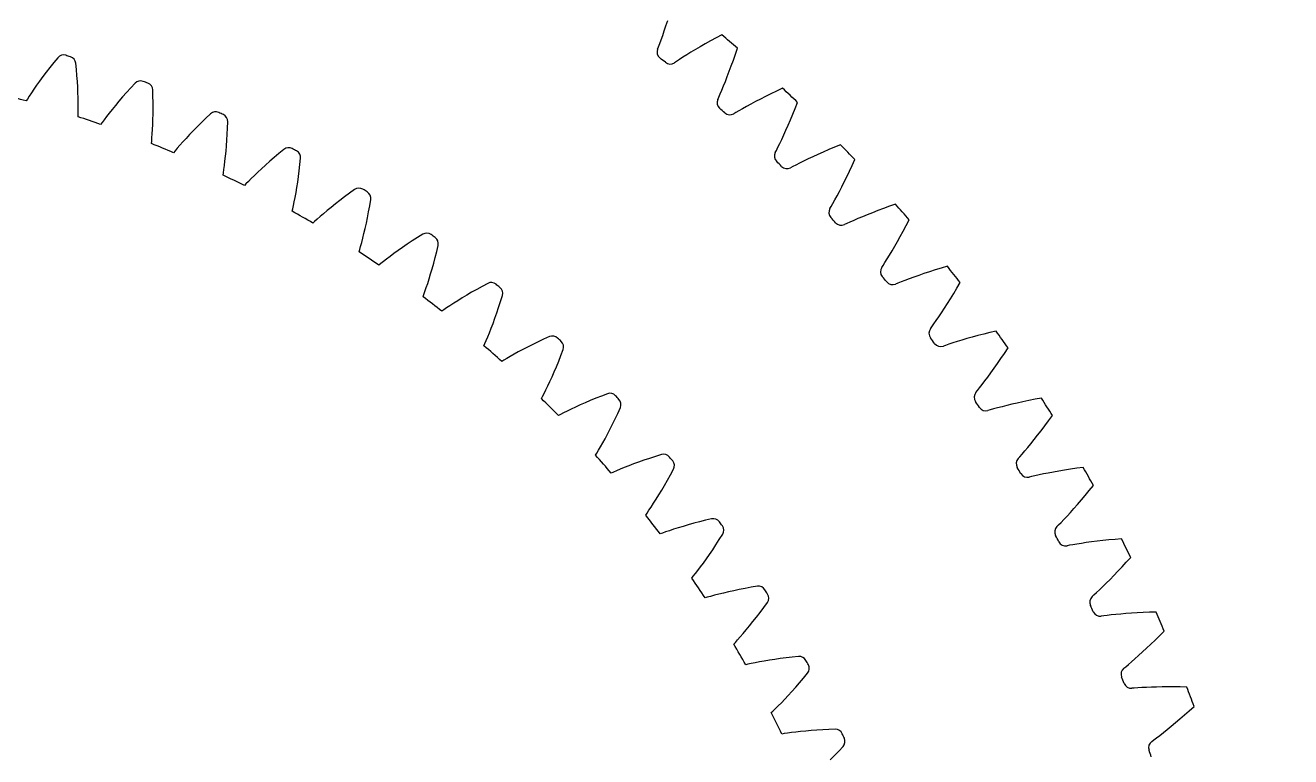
# Model space of a CAD drawing. Header units: millimetres. Extents: x -90 to 90, y -90 to 90.
# Drawn here: x -9.39 to 40.5, y 19.51 to 48.34 of the extents above; entities that cross this region are included whole.
import ezdxf

# ---------------------------------------------------------------- set-up
doc = ezdxf.new("R2010")
doc.units = ezdxf.units.MM

msp = doc.modelspace()

# ---------------------------------------------------------------- linework, layer by layer
at = {"layer": 'outer'}
msp.add_circle((0, 0), 90.087573, dxfattribs=at)
at = {"layer": 'thin_ring_external'}
for p, q in [((15.867991, 48.319641), (15.935769, 48.527383)), ((15.676882, 47.770703), (15.737692, 47.93982)), ((15.737692, 47.93982), (15.801721, 48.123383)), ((15.801721, 48.123383), (15.867991, 48.319641)), ((18.066333, 47.968103), (17.840409, 47.84769)), ((15.538933, 47.400621), (15.571746, 47.489578)), ((15.571746, 47.489578), (15.62073, 47.618834)), ((15.62073, 47.618834), (15.676882, 47.770703)), ((17.216858, 47.498079), (17.028592, 47.387144)), ((17.415271, 47.612206), (17.216858, 47.498079)), ((17.623269, 47.728912), (17.415271, 47.612206)), ((17.840409, 47.84769), (17.623269, 47.728912)), ((18.605878, 47.199812), (18.6873, 47.44253)), ((16.281825, 46.919058), (16.202024, 46.867853)), ((16.397496, 46.994734), (16.281825, 46.919058)), ((16.533705, 47.08228), (16.397496, 46.994734)), ((16.685753, 47.17809), (16.533705, 47.08228)), ((16.851216, 47.280156), (16.685753, 47.17809)), ((17.028592, 47.387144), (16.851216, 47.280156)), ((18.443889, 46.741605), (18.524618, 46.966029)), ((18.524618, 46.966029), (18.605878, 47.199812)), ((18.285824, 46.323048), (18.364121, 46.527059)), ((18.364121, 46.527059), (18.443889, 46.741605)), ((18.066935, 45.784585), (18.136301, 45.950376)), ((18.136301, 45.950376), (18.20962, 46.130431)), ((18.20962, 46.130431), (18.285824, 46.323048)), ((17.910269, 45.422029), (17.947582, 45.509194)), ((17.947582, 45.509194), (18.003102, 45.635781)), ((18.003102, 45.635781), (18.066935, 45.784585)), ((19.590982, 45.433685), (19.397297, 45.332507)), ((19.794964, 45.537531), (19.590982, 45.433685)), ((20.00865, 45.643465), (19.794964, 45.537531)), ((20.231571, 45.751001), (20.00865, 45.643465)), ((20.463349, 45.859721), (20.231571, 45.751001)), ((18.627603, 44.903162), (18.545292, 44.856099)), ((18.746988, 44.972833), (18.627603, 44.903162)), ((18.887489, 45.05331), (18.746988, 44.972833)), ((19.044231, 45.141232), (18.887489, 45.05331)), ((19.21469, 45.234716), (19.044231, 45.141232)), ((19.397297, 45.332507), (19.21469, 45.234716)), ((20.869869, 44.835554), (20.962961, 45.064882)), ((20.962961, 45.064882), (21.05667, 45.303126)), ((20.598555, 44.205604), (20.687167, 44.405351)), ((20.687167, 44.405351), (20.777786, 44.615544)), ((20.777786, 44.615544), (20.869869, 44.835554)), ((20.430199, 43.841053), (20.512616, 44.017129)), ((20.512616, 44.017129), (20.598555, 44.205604)), ((20.177484, 43.324937), (20.219199, 43.410083)), ((20.219199, 43.410083), (20.28111, 43.53367)), ((20.28111, 43.53367), (20.352458, 43.67902)), ((20.352458, 43.67902), (20.430199, 43.841053)), ((22.284434, 43.438939), (22.065618, 43.344054)), ((22.512555, 43.534952), (22.284434, 43.438939)), ((22.749583, 43.631696), (22.512555, 43.534952)), ((21.134602, 42.906801), (20.990175, 42.833603)), ((21.29563, 42.986605), (21.134602, 42.906801)), ((21.470639, 43.071263), (21.29563, 42.986605)), ((21.658001, 43.159603), (21.470639, 43.071263)), ((21.856599, 43.250759), (21.658001, 43.159603)), ((22.065618, 43.344054), (21.856599, 43.250759)), ((23.207958, 42.812383), (23.313709, 43.045531)), ((20.867389, 42.770118), (20.782782, 42.72732)), ((20.990175, 42.833603), (20.867389, 42.770118)), ((23.000081, 42.373086), (23.103278, 42.588107)), ((23.103278, 42.588107), (23.207958, 42.812383)), ((22.704701, 41.788992), (22.800152, 41.972833)), ((22.800152, 41.972833), (22.898848, 42.167794)), ((22.898848, 42.167794), (23.000081, 42.373086)), ((22.448812, 41.317984), (22.527488, 41.459501)), ((22.527488, 41.459501), (22.613401, 41.617354)), ((22.613401, 41.617354), (22.704701, 41.788992)), ((22.334663, 41.114815), (22.380671, 41.19772)), ((22.380671, 41.19772), (22.448812, 41.317984)), ((24.0078, 40.954996), (23.804807, 40.8741)), ((24.22131, 41.037498), (24.0078, 40.954996)), ((24.444686, 41.121086), (24.22131, 41.037498)), ((24.677412, 41.205326), (24.444686, 41.121086)), ((24.91907, 41.28984), (24.677412, 41.205326)), ((22.995339, 40.525493), (22.908657, 40.48707)), ((23.121206, 40.582625), (22.995339, 40.525493)), ((23.269182, 40.648353), (23.121206, 40.582625)), ((23.434075, 40.71983), (23.269182, 40.648353)), ((23.613178, 40.795443), (23.434075, 40.71983)), ((23.804807, 40.8741), (23.613178, 40.795443)), ((25.219017, 40.229553), (25.335012, 40.448192)), ((25.335012, 40.448192), (25.45253, 40.675636)), ((24.993393, 39.820227), (25.104976, 40.020082)), ((25.104976, 40.020082), (25.219017, 40.229553)), ((24.680212, 39.28508), (24.780157, 39.451832)), ((24.780157, 39.451832), (24.884871, 39.63056)), ((24.884871, 39.63056), (24.993393, 39.820227)), ((24.426359, 38.877876), (24.500552, 38.994504)), ((24.500552, 38.994504), (24.586352, 39.13182)), ((24.586352, 39.13182), (24.680212, 39.28508)), ((24.376178, 38.797428), (24.426359, 38.877876)), ((25.832113, 38.481962), (25.636718, 38.413191)), ((26.038972, 38.552387), (25.832113, 38.481962)), ((26.256416, 38.623879), (26.038972, 38.552387)), ((26.483768, 38.695953), (26.256416, 38.623879)), ((26.720492, 38.768199), (26.483768, 38.695953)), ((26.96615, 38.840264), (26.720492, 38.768199)), ((25.005901, 38.175141), (24.91737, 38.141194)), ((25.134521, 38.225772), (25.005901, 38.175141)), ((25.28566, 38.283858), (25.134521, 38.225772)), ((25.453987, 38.346823), (25.28566, 38.283858)), ((25.636718, 38.413191), (25.453987, 38.346823)), ((27.211568, 37.766045), (27.338575, 37.978476)), ((27.338575, 37.978476), (27.467553, 38.199623)), ((26.965337, 37.368773), (27.086979, 37.56267)), ((27.086979, 37.56267), (27.211568, 37.766045)), ((26.62524, 36.850315), (26.733569, 37.011747)), ((26.733569, 37.011747), (26.847272, 37.184894)), ((26.847272, 37.184894), (26.965337, 37.368773)), ((26.296703, 36.378824), (26.350926, 36.456605)), ((26.350926, 36.456605), (26.430977, 36.569292)), ((26.430977, 36.569292), (26.523676, 36.702048)), ((26.523676, 36.702048), (26.62524, 36.850315)), ((27.535979, 35.930724), (27.350098, 35.873773)), ((27.73463, 35.989428), (27.535979, 35.930724)), ((27.944816, 36.0492), (27.73463, 35.989428)), ((28.165627, 36.109495), (27.944816, 36.0492)), ((28.396362, 36.169866), (28.165627, 36.109495)), ((28.636466, 36.229931), (28.396362, 36.169866)), ((28.885484, 36.289359), (28.636466, 36.229931)), ((26.893829, 35.725195), (26.803681, 35.695813)), ((27.024867, 35.769192), (26.893829, 35.725195)), ((27.178775, 35.819485), (27.024867, 35.769192)), ((27.350098, 35.873773), (27.178775, 35.819485)), ((29.213419, 35.409678), (29.353521, 35.623951)), ((28.809536, 34.819829), (28.940921, 35.007261)), ((28.940921, 35.007261), (29.075731, 35.20401)), ((29.075731, 35.20401), (29.213419, 35.409678)), ((28.44341, 34.319413), (28.559841, 34.475102)), ((28.559841, 34.475102), (28.682237, 34.642218)), ((28.682237, 34.642218), (28.809536, 34.819829)), ((28.091227, 33.865312), (28.149351, 33.940222)), ((28.149351, 33.940222), (28.235051, 34.048675)), ((28.235051, 34.048675), (28.334408, 34.176524)), ((28.334408, 34.176524), (28.44341, 34.319413)), ((29.720359, 33.451963), (29.507396, 33.403002)), ((29.943961, 33.500906), (29.720359, 33.451963)), ((30.177478, 33.549416), (29.943961, 33.500906)), ((30.420336, 33.597143), (30.177478, 33.549416)), ((30.672063, 33.643778), (30.420336, 33.597143)), ((28.6542, 33.182045), (28.562669, 33.157304)), ((28.787313, 33.219294), (28.6542, 33.182045)), ((28.943589, 33.261663), (28.787313, 33.219294)), ((29.117459, 33.307132), (28.943589, 33.261663)), ((29.306006, 33.354518), (29.117459, 33.307132)), ((29.507396, 33.403002), (29.306006, 33.354518)), ((30.954654, 32.748501), (31.105514, 32.95534)), ((30.661963, 32.360523), (30.806643, 32.550131)), ((30.806643, 32.550131), (30.954654, 32.748501)), ((30.254207, 31.848516), (30.384977, 32.009164)), ((30.384977, 32.009164), (30.521179, 32.180043)), ((30.521179, 32.180043), (30.661963, 32.360523)), ((29.816942, 31.335293), (29.908068, 31.439229)), ((29.908068, 31.439229), (30.013824, 31.561838)), ((30.013824, 31.561838), (30.129979, 31.698974)), ((30.129979, 31.698974), (30.254207, 31.848516)), ((29.755068, 31.263449), (29.816942, 31.335293)), ((30.282419, 30.552327), (30.189745, 30.532293)), ((30.417261, 30.582731), (30.282419, 30.552327)), ((30.575496, 30.617066), (30.417261, 30.582731)), ((30.751462, 30.653597), (30.575496, 30.617066)), ((30.942182, 30.691294), (30.751462, 30.653597)), ((31.145785, 30.729432), (30.942182, 30.691294)), ((31.36097, 30.767455), (31.145785, 30.729432)), ((31.586779, 30.804916), (31.36097, 30.767455)), ((31.822469, 30.84144), (31.586779, 30.804916)), ((32.067446, 30.876704), (31.822469, 30.84144)), ((32.321226, 30.910425), (32.067446, 30.876704)), ((32.399789, 29.811333), (32.557735, 30.001886)), ((32.557735, 30.001886), (32.71896, 30.200753)), ((31.95105, 29.292602), (32.0958, 29.456303)), ((32.0958, 29.456303), (32.245616, 29.629359)), ((32.245616, 29.629359), (32.399789, 29.811333)), ((31.557541, 28.864811), (31.680547, 28.995837)), ((31.680547, 28.995837), (31.812249, 29.13884)), ((31.812249, 29.13884), (31.95105, 29.292602)), ((31.283887, 28.580023), (31.349348, 28.648615)), ((31.349348, 28.648615), (31.445663, 28.747762)), ((31.445663, 28.747762), (31.557541, 28.864811)), ((32.440238, 27.948), (32.247841, 27.92009)), ((32.645522, 27.975692), (32.440238, 27.948)), ((32.862368, 28.002678), (32.645522, 27.975692)), ((33.089795, 28.02856), (32.862368, 28.002678)), ((33.327043, 28.053002), (33.089795, 28.02856)), ((33.573501, 28.075711), (33.327043, 28.053002)), ((33.828672, 28.09643), (33.573501, 28.075711)), ((31.77424, 27.842902), (31.680663, 27.827626)), ((31.910458, 27.866381), (31.77424, 27.842902)), ((32.07024, 27.892591), (31.910458, 27.866381)), ((32.247841, 27.92009), (32.07024, 27.892591)), ((33.687748, 26.820896), (33.851012, 26.99476)), ((33.851012, 26.99476), (34.018482, 27.177)), ((34.018482, 27.177), (34.18965, 27.367375)), ((33.2299, 26.353145), (33.376372, 26.499619)), ((33.376372, 26.499619), (33.529292, 26.655716)), ((33.529292, 26.655716), (33.687748, 26.820896)), ((32.742572, 25.887195), (32.843824, 25.981295)), ((32.843824, 25.981295), (32.961532, 26.092479)), ((32.961532, 26.092479), (33.091069, 26.217053)), ((33.091069, 26.217053), (33.2299, 26.353145)), ((32.673694, 25.822035), (32.742572, 25.887195)), ((33.12577, 25.060838), (33.031535, 25.05036)), ((33.263009, 25.077331), (33.12577, 25.060838)), ((33.42392, 25.095348), (33.263009, 25.077331)), ((33.602694, 25.113743), (33.42392, 25.095348)), ((33.796265, 25.131792), (33.602694, 25.113743)), ((34.002695, 25.148966), (33.796265, 25.131792)), ((34.220637, 25.164845), (34.002695, 25.148966)), ((34.449089, 25.179081), (34.220637, 25.164845)), ((34.687275, 25.191377), (34.449089, 25.179081)), ((34.934571, 25.201472), (34.687275, 25.191377)), ((35.190467, 25.209135), (34.934571, 25.201472)), ((35.333083, 24.281212), (35.513748, 24.462599)), ((34.984597, 23.94246), (35.156526, 24.107761)), ((35.156526, 24.107761), (35.333083, 24.281212)), ((34.357864, 23.369872), (34.503463, 23.498697)), ((34.503463, 23.498697), (34.657223, 23.637501)), ((34.657223, 23.637501), (34.817914, 23.785586)), ((34.817914, 23.785586), (34.984597, 23.94246)), ((33.920864, 22.99668), (33.992979, 23.058238)), ((33.992979, 23.058238), (34.098903, 23.147045)), ((34.098903, 23.147045), (34.222136, 23.252074)), ((34.222136, 23.252074), (34.357864, 23.369872)), ((34.333482, 22.213393), (34.238835, 22.20774)), ((34.471385, 22.222857), (34.333482, 22.213393)), ((34.633006, 22.232635), (34.471385, 22.222857)), ((34.812486, 22.241877), (34.633006, 22.232635)), ((35.006726, 22.250019), (34.812486, 22.241877)), ((35.213764, 22.25663), (35.006726, 22.250019)), ((35.432232, 22.26136), (35.213764, 22.25663)), ((35.661113, 22.263912), (35.432232, 22.26136)), ((35.899616, 22.26403), (35.661113, 22.263912)), ((36.147106, 22.261485), (35.899616, 22.26403)), ((36.403059, 22.256072), (36.147106, 22.261485)), ((36.498108, 21.322077), (36.6878, 21.494002)), ((35.958304, 20.853403), (36.13278, 21.001561)), ((36.13278, 21.001561), (36.312925, 21.157868)), ((36.312925, 21.157868), (36.498108, 21.322077)), ((35.336062, 20.351007), (35.477628, 20.461721)), ((35.477628, 20.461721), (35.629615, 20.582944)), ((35.629615, 20.582944), (35.790262, 20.713716)), ((35.790262, 20.713716), (35.958304, 20.853403)), ((35.022143, 20.11133), (35.097307, 20.169125)), ((35.097307, 20.169125), (35.207628, 20.252408)), ((35.207628, 20.252408), (35.336062, 20.351007))]:
    msp.add_line(p, q, dxfattribs=at)
for centre, radius, start, end in [((-22, 0), 62.5, 49.383201, 50.128994), ((15.817065, 47.288182), 0.3, 157.988193, 231.350153), ((-22, 0), 60.25, 51.088872, 51.350153), ((16.032315, 47.115237), 0.3, 231.088872, 304.450832), ((18.182297, 45.295535), 0.3, 155.061363, 228.423323), ((-22, 0), 62.5, 46.456372, 47.202165), ((-22, 0), 60.25, 48.162042, 48.423323), ((18.388436, 45.111825), 0.3, 228.162042, 301.524003), ((-22, 0), 62.5, 43.529543, 44.275335), ((20.442698, 43.184718), 0.3, 152.134534, 225.496494), ((-22, 0), 60.25, 45.235213, 45.496494), ((20.639188, 42.990722), 0.3, 225.235213, 298.597173), ((22.592372, 40.961236), 0.3, 149.207705, 222.569665), ((-22, 0), 62.5, 40.602714, 41.348506), ((-22, 0), 60.25, 42.308384, 42.569665), ((22.778699, 40.75746), 0.3, 222.308384, 295.670344), ((24.625709, 38.630892), 0.3, 146.280875, 219.642836), ((-22, 0), 60.25, 39.381555, 39.642836), ((-22, 0), 62.5, 37.675884, 38.421677), ((24.801388, 38.417868), 0.3, 219.381555, 292.743515), ((26.537404, 36.199764), 0.3, 143.354046, 216.716006), ((-22, 0), 60.25, 36.454725, 36.716006), ((-22, 0), 62.5, 34.749055, 35.494847), ((26.701978, 35.978047), 0.3, 216.454725, 289.816686), ((28.322471, 33.674194), 0.3, 140.427217, 213.789177), ((-22, 0), 60.25, 33.527896, 33.789177), ((-22, 0), 62.5, 31.822226, 32.568018), ((28.475509, 33.444364), 0.3, 213.527896, 286.889856), ((29.976253, 31.060773), 0.3, 137.500388, 210.862348), ((-22, 0), 60.25, 30.601067, 30.862348), ((30.117356, 30.823428), 0.3, 210.601067, 283.963027), ((-22, 0), 62.5, 28.895396, 29.641189), ((31.494434, 28.366318), 0.3, 134.573558, 207.935518), ((-22, 0), 60.25, 27.674238, 27.935518), ((31.623234, 28.122078), 0.3, 207.674238, 281.036198), ((-22, 0), 62.5, 25.968567, 26.71436), ((32.873055, 25.597858), 0.3, 131.646729, 205.008689), ((-22, 0), 60.25, 24.747408, 25.008689), ((32.989216, 25.34736), 0.3, 204.747408, 278.109368), ((-22, 0), 62.5, 23.041738, 23.78753), ((34.108518, 22.762616), 0.3, 128.7199, 202.08186), ((-22, 0), 60.25, 21.820579, 22.08186), ((34.211737, 22.506514), 0.3, 201.820579, 275.182539), ((-22, 0), 62.5, 20.114909, 20.860701), ((35.1976, 19.867989), 0.3, 125.793071, 199.155031), ((-22, 0), 60.25, 18.89375, 19.155031)]:
    msp.add_arc(centre, radius, start, end, dxfattribs=at)
at = {"layer": 'thin_ring_internal'}
for p, q in [((-8.114596, 47.064566), (-8.272342, 46.869961)), ((-8.566063, 46.495777), (-8.700724, 46.317087)), ((-8.423214, 46.680284), (-8.566063, 46.495777)), ((-8.272342, 46.869961), (-8.423214, 46.680284)), ((-7.374575, 46.597627), (-7.39762, 46.847074)), ((-7.354509, 46.356096), (-7.374575, 46.597627)), ((-8.944463, 45.980499), (-9.052734, 45.824877)), ((-8.826965, 46.145), (-8.944463, 45.980499)), ((-8.700724, 46.317087), (-8.826965, 46.145)), ((-7.33824, 46.123321), (-7.354509, 46.356096)), ((-7.325549, 45.899933), (-7.33824, 46.123321)), ((-7.31619, 45.686711), (-7.325549, 45.899933)), ((-5.066155, 46.055649), (-5.236292, 45.871777)), ((-9.311143, 45.43551), (-9.360383, 45.358049)), ((-9.23805, 45.548448), (-9.311143, 45.43551)), ((-9.151028, 45.679936), (-9.23805, 45.548448)), ((-9.052734, 45.824877), (-9.151028, 45.679936)), ((-7.309886, 45.484655), (-7.31619, 45.686711)), ((-7.306321, 45.295108), (-7.309886, 45.484655)), ((-5.553857, 45.517604), (-5.699916, 45.348105)), ((-5.399246, 45.692373), (-5.553857, 45.517604)), ((-5.236292, 45.871777), (-5.399246, 45.692373)), ((-4.358258, 45.541309), (-4.364939, 45.79173)), ((-4.354032, 45.298983), (-4.358258, 45.541309)), ((-7.307782, 44.827798), (-7.305812, 44.96231)), ((-7.305117, 45.119985), (-7.306321, 45.295108)), ((-7.305812, 44.96231), (-7.305117, 45.119985)), ((-5.965147, 45.028178), (-6.083365, 44.87997)), ((-5.837142, 45.184642), (-5.965147, 45.028178)), ((-5.699916, 45.348105), (-5.837142, 45.184642)), ((-4.354969, 44.841902), (-4.353023, 45.065642)), ((-4.353023, 45.065642), (-4.354032, 45.298983)), ((-7.309876, 44.736034), (-7.307782, 44.827798)), ((-6.366686, 44.508338), (-6.420887, 44.434263)), ((-6.286363, 44.616254), (-6.366686, 44.508338)), ((-6.190928, 44.741769), (-6.286363, 44.616254)), ((-6.083365, 44.87997), (-6.190928, 44.741769)), ((-4.375339, 44.237115), (-4.3665, 44.42649)), ((-4.3665, 44.42649), (-4.359575, 44.628525)), ((-4.359575, 44.628525), (-4.354969, 44.841902)), ((-2.446366, 44.508801), (-2.612076, 44.344519)), ((-2.272027, 44.677164), (-2.446366, 44.508801)), ((-2.090229, 44.849514), (-2.272027, 44.677164)), ((-1.417487, 44.289976), (-1.407775, 44.540298)), ((-4.407361, 43.770901), (-4.396598, 43.904997)), ((-4.396598, 43.904997), (-4.385592, 44.062288)), ((-4.385592, 44.062288), (-4.375339, 44.237115)), ((-2.916531, 44.030797), (-3.054495, 43.88304)), ((-2.768908, 44.184934), (-2.916531, 44.030797)), ((-2.612076, 44.344519), (-2.768908, 44.184934)), ((-1.443372, 43.814986), (-1.429118, 44.047892)), ((-1.429118, 44.047892), (-1.417487, 44.289976)), ((-4.415452, 43.679471), (-4.407361, 43.770901)), ((-3.401964, 43.493006), (-3.489173, 43.390575)), ((-3.298525, 43.61201), (-3.401964, 43.493006)), ((-3.182153, 43.742881), (-3.298525, 43.61201)), ((-3.054495, 43.88304), (-3.182153, 43.742881)), ((-1.4785, 43.379233), (-1.459948, 43.591852)), ((-1.459948, 43.591852), (-1.443372, 43.814986)), ((0.800442, 43.451326), (0.60776, 43.291235)), ((-3.489173, 43.390575), (-3.548103, 43.320203)), ((-1.541494, 42.81591), (-1.519829, 42.989692)), ((-1.519829, 42.989692), (-1.498623, 43.178083)), ((-1.498623, 43.178083), (-1.4785, 43.379233)), ((0.246683, 42.981543), (0.07975, 42.832557)), ((0.422783, 43.134636), (0.246683, 42.981543)), ((0.60776, 43.291235), (0.422783, 43.134636)), ((1.435148, 42.848987), (1.46121, 43.098138)), ((-1.596327, 42.435865), (-1.582274, 42.52657)), ((-1.582274, 42.52657), (-1.562764, 42.659675)), ((-1.562764, 42.659675), (-1.541494, 42.81591)), ((-0.361522, 42.418478), (-0.486204, 42.295499)), ((-0.224971, 42.549987), (-0.361522, 42.418478)), ((-0.077639, 42.688405), (-0.224971, 42.549987)), ((0.07975, 42.832557), (-0.077639, 42.688405)), ((1.378251, 42.376707), (1.407708, 42.608183)), ((1.407708, 42.608183), (1.435148, 42.848987)), ((-0.690927, 42.087007), (-0.754333, 42.02064)), ((-0.597205, 42.183514), (-0.690927, 42.087007)), ((-0.486204, 42.295499), (-0.597205, 42.183514)), ((1.281463, 41.744782), (1.3147, 41.944184)), ((1.3147, 41.944184), (1.347118, 42.155135)), ((1.347118, 42.155135), (1.378251, 42.376707)), ((1.214997, 41.386188), (1.247982, 41.55818)), ((1.247982, 41.55818), (1.281463, 41.744782)), ((3.010179, 41.434513), (2.833859, 41.296765)), ((3.195915, 41.575761), (3.010179, 41.434513)), ((3.390738, 41.719927), (3.195915, 41.575761)), ((3.593477, 41.867073), (3.390738, 41.719927)), ((4.187429, 41.224512), (4.229731, 41.471425)), ((1.135425, 41.010543), (1.15538, 41.100135)), ((1.15538, 41.100135), (1.183555, 41.231678)), ((1.183555, 41.231678), (1.214997, 41.386188)), ((2.366449, 40.912433), (2.233991, 40.797871)), ((2.51131, 41.034729), (2.366449, 40.912433)), ((2.667379, 41.163215), (2.51131, 41.034729)), ((2.833859, 41.296765), (2.667379, 41.163215)), ((4.099766, 40.756964), (4.144299, 40.986018)), ((4.144299, 40.986018), (4.187429, 41.224512)), ((2.01607, 40.603215), (1.948459, 40.541137)), ((2.115903, 40.693387), (2.01607, 40.603215)), ((2.233991, 40.797871), (2.115903, 40.693387)), ((4.008062, 40.329524), (4.054208, 40.537903)), ((4.054208, 40.537903), (4.099766, 40.756964)), ((3.872078, 39.779243), (3.916241, 39.94871)), ((3.916241, 39.94871), (3.961855, 40.132722)), ((3.961855, 40.132722), (4.008062, 40.329524)), ((6.064988, 39.969968), (5.861153, 39.838852)), ((6.276917, 40.103539), (6.064988, 39.969968)), ((3.768108, 39.409607), (3.79388, 39.497702)), ((3.79388, 39.497702), (3.830598, 39.627121)), ((3.830598, 39.627121), (3.872078, 39.779243)), ((5.306767, 39.461757), (5.142629, 39.343755)), ((5.481625, 39.584133), (5.306767, 39.461757)), ((5.666577, 39.710055), (5.481625, 39.584133)), ((5.861153, 39.838852), (5.666577, 39.710055)), ((6.768936, 39.188345), (6.827572, 39.423508)), ((6.827572, 39.423508), (6.885932, 39.667125)), ((4.620227, 38.945554), (4.548701, 38.888031)), ((4.725744, 39.029003), (4.620227, 38.945554)), ((4.850413, 39.125541), (4.725744, 39.029003)), ((4.99008, 39.231194), (4.850413, 39.125541)), ((5.142629, 39.343755), (4.99008, 39.231194)), ((6.649729, 38.747082), (6.709518, 38.962694)), ((6.709518, 38.962694), (6.768936, 39.188345)), ((6.531075, 38.348808), (6.590054, 38.542167)), ((6.590054, 38.542167), (6.649729, 38.747082)), ((6.36703, 37.852874), (6.418371, 38.001958)), ((6.418371, 38.001958), (6.473523, 38.168174)), ((6.473523, 38.168174), (6.531075, 38.348808)), ((8.407086, 37.931348), (8.204503, 37.815552)), ((8.61906, 38.048851), (8.407086, 37.931348)), ((8.839271, 38.168275), (8.61906, 38.048851)), ((6.290448, 37.639913), (6.321927, 37.726134)), ((6.321927, 37.726134), (6.36703, 37.852874)), ((7.657719, 37.484304), (7.498135, 37.381962)), ((7.829224, 37.591318), (7.657719, 37.484304)), ((8.011711, 37.701996), (7.829224, 37.591318)), ((8.204503, 37.815552), (8.011711, 37.701996)), ((9.270379, 37.222861), (9.344271, 37.453686)), ((9.344271, 37.453686), (9.418439, 37.692964)), ((7.110393, 37.121123), (7.035257, 37.068401)), ((7.221141, 37.197492), (7.110393, 37.121123)), ((7.351857, 37.285669), (7.221141, 37.197492)), ((7.498135, 37.381962), (7.351857, 37.285669)), ((9.122569, 36.790339), (9.19633, 37.00158)), ((9.19633, 37.00158), (9.270379, 37.222861)), ((8.978119, 36.400679), (9.049619, 36.589766)), ((9.049619, 36.589766), (9.122569, 36.790339)), ((8.781991, 35.916536), (8.842972, 36.061942)), ((8.842972, 36.061942), (8.908877, 36.224195)), ((8.908877, 36.224195), (8.978119, 36.400679)), ((11.042016, 35.964803), (10.822811, 35.861415)), ((11.269566, 36.069569), (11.042016, 35.964803)), ((8.691644, 35.709039), (8.728695, 35.793016)), ((8.728695, 35.793016), (8.781991, 35.916536)), ((10.04581, 35.464339), (9.879874, 35.372654)), ((10.223947, 35.559908), (10.04581, 35.464339)), ((10.413282, 35.658414), (10.223947, 35.559908)), ((10.613088, 35.759117), (10.413282, 35.658414)), ((10.822811, 35.861415), (10.613088, 35.759117)), ((11.726748, 35.323481), (11.816408, 35.557396)), ((9.475903, 35.137733), (9.39748, 35.090038)), ((9.591409, 35.206695), (9.475903, 35.137733)), ((9.727612, 35.286134), (9.591409, 35.206695)), ((9.879874, 35.372654), (9.727612, 35.286134)), ((11.549556, 34.882019), (11.637919, 35.097983)), ((11.637919, 35.097983), (11.726748, 35.323481)), ((11.292511, 34.296676), (11.376224, 34.480682)), ((11.376224, 34.480682), (11.462136, 34.676055)), ((11.462136, 34.676055), (11.549556, 34.882019)), ((11.065138, 33.826397), (11.135499, 33.967504)), ((11.135499, 33.967504), (11.211874, 34.125099)), ((11.211874, 34.125099), (11.292511, 34.296676)), ((10.961414, 33.625254), (11.003878, 33.706628)), ((11.003878, 33.706628), (11.065138, 33.826397)), ((12.676055, 33.462136), (12.480682, 33.376224)), ((12.882019, 33.549556), (12.676055, 33.462136)), ((13.097983, 33.637919), (12.882019, 33.549556)), ((13.323481, 33.726748), (13.097983, 33.637919)), ((13.557396, 33.816408), (13.323481, 33.726748)), ((11.706628, 33.003878), (11.625254, 32.961414)), ((11.826397, 33.065138), (11.706628, 33.003878)), ((11.967504, 33.135499), (11.826397, 33.065138)), ((12.125099, 33.211874), (11.967504, 33.135499)), ((12.296676, 33.292511), (12.125099, 33.211874)), ((12.480682, 33.376224), (12.296676, 33.292511)), ((13.861415, 32.822811), (13.964803, 33.042016)), ((13.964803, 33.042016), (14.069569, 33.269566)), ((13.658414, 32.413282), (13.759117, 32.613088)), ((13.759117, 32.613088), (13.861415, 32.822811)), ((13.372654, 31.879874), (13.464339, 32.04581)), ((13.464339, 32.04581), (13.559908, 32.223947)), ((13.559908, 32.223947), (13.658414, 32.413282)), ((13.090038, 31.39748), (13.137733, 31.475903)), ((13.137733, 31.475903), (13.206695, 31.591409)), ((13.206695, 31.591409), (13.286134, 31.727612)), ((13.286134, 31.727612), (13.372654, 31.879874)), ((14.400679, 30.978119), (14.224195, 30.908877)), ((14.589766, 31.049619), (14.400679, 30.978119)), ((14.790339, 31.122569), (14.589766, 31.049619)), ((15.00158, 31.19633), (14.790339, 31.122569)), ((15.222861, 31.270379), (15.00158, 31.19633)), ((15.453686, 31.344271), (15.222861, 31.270379)), ((15.692964, 31.418439), (15.453686, 31.344271)), ((13.793016, 30.728695), (13.709039, 30.691644)), ((13.916536, 30.781991), (13.793016, 30.728695)), ((14.061942, 30.842972), (13.916536, 30.781991)), ((14.224195, 30.908877), (14.061942, 30.842972)), ((15.931348, 30.407086), (16.048851, 30.61906)), ((16.048851, 30.61906), (16.168275, 30.839271)), ((15.591318, 29.829224), (15.701996, 30.011711)), ((15.701996, 30.011711), (15.815552, 30.204503)), ((15.815552, 30.204503), (15.931348, 30.407086)), ((15.285669, 29.351857), (15.381962, 29.498135)), ((15.381962, 29.498135), (15.484304, 29.657719)), ((15.484304, 29.657719), (15.591318, 29.829224)), ((15.068401, 29.035257), (15.121123, 29.110393)), ((15.121123, 29.110393), (15.197492, 29.221141)), ((15.197492, 29.221141), (15.285669, 29.351857)), ((16.168174, 28.473523), (16.001958, 28.418371)), ((16.348808, 28.531075), (16.168174, 28.473523)), ((16.542167, 28.590054), (16.348808, 28.531075)), ((16.747082, 28.649729), (16.542167, 28.590054)), ((16.962694, 28.709518), (16.747082, 28.649729)), ((17.188345, 28.768936), (16.962694, 28.709518)), ((17.423508, 28.827572), (17.188345, 28.768936)), ((17.667125, 28.885932), (17.423508, 28.827572)), ((15.726134, 28.321927), (15.639913, 28.290448)), ((15.852874, 28.36703), (15.726134, 28.321927)), ((16.001958, 28.418371), (15.852874, 28.36703)), ((17.838852, 27.861153), (17.969968, 28.064988)), ((17.969968, 28.064988), (18.103539, 28.276917)), ((17.461757, 27.306767), (17.584133, 27.481625)), ((17.584133, 27.481625), (17.710055, 27.666577)), ((17.710055, 27.666577), (17.838852, 27.861153)), ((17.125541, 26.850413), (17.231194, 26.99008)), ((17.231194, 26.99008), (17.343755, 27.142629)), ((17.343755, 27.142629), (17.461757, 27.306767)), ((16.888031, 26.548701), (16.945554, 26.620227)), ((16.945554, 26.620227), (17.029003, 26.725744)), ((17.029003, 26.725744), (17.125541, 26.850413)), ((18.132722, 25.961855), (17.94871, 25.916241)), ((18.329524, 26.008062), (18.132722, 25.961855)), ((18.537903, 26.054208), (18.329524, 26.008062)), ((18.756964, 26.099766), (18.537903, 26.054208)), ((18.986018, 26.144299), (18.756964, 26.099766)), ((19.224512, 26.187429), (18.986018, 26.144299)), ((19.471425, 26.229731), (19.224512, 26.187429)), ((17.497702, 25.79388), (17.409607, 25.768108)), ((17.627121, 25.830598), (17.497702, 25.79388)), ((17.779243, 25.872078), (17.627121, 25.830598)), ((17.94871, 25.916241), (17.779243, 25.872078)), ((19.719927, 25.390738), (19.867073, 25.593477)), ((19.296765, 24.833859), (19.434513, 25.010179)), ((19.434513, 25.010179), (19.575761, 25.195915)), ((19.575761, 25.195915), (19.719927, 25.390738)), ((18.912433, 24.366449), (19.034729, 24.51131)), ((19.034729, 24.51131), (19.163215, 24.667379)), ((19.163215, 24.667379), (19.296765, 24.833859)), ((18.541137, 23.948459), (18.603215, 24.01607)), ((18.603215, 24.01607), (18.693387, 24.115903)), ((18.693387, 24.115903), (18.797871, 24.233991)), ((18.797871, 24.233991), (18.912433, 24.366449)), ((21.098138, 23.46121), (20.848987, 23.435148)), ((19.100135, 23.15538), (19.010543, 23.135425)), ((19.231678, 23.183555), (19.100135, 23.15538)), ((19.386188, 23.214997), (19.231678, 23.183555)), ((19.55818, 23.247982), (19.386188, 23.214997)), ((19.744782, 23.281463), (19.55818, 23.247982)), ((19.944184, 23.3147), (19.744782, 23.281463)), ((20.155135, 23.347118), (19.944184, 23.3147)), ((20.376707, 23.378251), (20.155135, 23.347118)), ((20.608183, 23.407708), (20.376707, 23.378251)), ((20.848987, 23.435148), (20.608183, 23.407708)), ((21.134636, 22.422783), (21.291235, 22.60776)), ((21.291235, 22.60776), (21.451326, 22.800442)), ((20.688405, 21.922361), (20.832557, 22.07975)), ((20.832557, 22.07975), (20.981543, 22.246683)), ((20.981543, 22.246683), (21.134636, 22.422783)), ((20.183514, 21.402795), (20.295499, 21.513796)), ((20.295499, 21.513796), (20.418478, 21.638478)), ((20.418478, 21.638478), (20.549987, 21.775029)), ((20.549987, 21.775029), (20.688405, 21.922361)), ((20.02064, 21.245667), (20.087007, 21.309073)), ((20.087007, 21.309073), (20.183514, 21.402795)), ((20.81591, 20.458506), (20.659675, 20.437236)), ((20.989692, 20.480171), (20.81591, 20.458506)), ((21.178083, 20.501377), (20.989692, 20.480171)), ((21.379233, 20.5215), (21.178083, 20.501377)), ((21.591852, 20.540052), (21.379233, 20.5215)), ((21.814986, 20.556628), (21.591852, 20.540052)), ((22.047892, 20.570882), (21.814986, 20.556628)), ((22.289976, 20.582513), (22.047892, 20.570882)), ((22.540298, 20.592225), (22.289976, 20.582513)), ((20.52657, 20.417726), (20.435865, 20.403673)), ((20.659675, 20.437236), (20.52657, 20.417726)), ((22.344519, 19.387924), (22.508801, 19.553634)), ((22.508801, 19.553634), (22.677164, 19.727973)), ((22.677164, 19.727973), (22.849514, 19.909771))]:
    msp.add_line(p, q, dxfattribs=at)
for centre, radius, start, end in [((-7.88547, 46.870914), 0.3, 73.241049, 139.796133), ((-22, 0), 49.25, 73.008951, 73.241049), ((-7.695718, 46.813353), 0.3, 6.453867, 73.008951), ((-4.850186, 45.847425), 0.3, 69.491049, 136.046133), ((-22, 0), 49.25, 69.258951, 69.491049), ((-4.664605, 45.777577), 0.3, 2.703867, 69.258951), ((-22, 0), 47.086224, 74.428805, 75.571195), ((-1.88834, 44.627611), 0.3, 65.741049, 132.296133), ((-22, 0), 47.086224, 70.678805, 71.821195), ((-22, 0), 49.25, 65.508951, 65.741049), ((-1.707725, 44.545775), 0.3, 358.953867, 65.508951), ((-22, 0), 47.086224, 66.928805, 68.071195), ((0.987385, 43.216694), 0.3, 61.991049, 128.546133), ((-22, 0), 49.25, 61.758951, 61.991049), ((1.162261, 43.123221), 0.3, 355.203867, 61.758951), ((-22, 0), 47.086224, 63.178805, 64.321195), ((3.764674, 41.620717), 0.3, 58.241049, 124.796133), ((-22, 0), 49.25, 58.008951, 58.241049), ((3.933062, 41.516006), 0.3, 351.453867, 58.008951), ((-22, 0), 47.086224, 59.428805, 60.571195), ((6.431635, 39.846513), 0.3, 54.491049, 121.046133), ((-22, 0), 49.25, 54.258951, 54.491049), ((6.592814, 39.731014), 0.3, 347.703867, 54.258951), ((-22, 0), 47.086224, 55.678805, 56.821195), ((8.976848, 37.901681), 0.3, 50.741049, 117.296133), ((-22, 0), 49.25, 50.508951, 50.741049), ((9.130128, 37.775887), 0.3, 343.953867, 50.508951), ((-22, 0), 47.086224, 51.928805, 53.071195), ((11.389412, 35.794548), 0.3, 46.991049, 113.546133), ((-22, 0), 49.25, 46.758951, 46.991049), ((-22, 0), 47.086224, 48.178805, 49.321195), ((11.534137, 35.658998), 0.3, 340.203867, 46.758951), ((-22, 0), 47.086224, 44.428805, 45.571195), ((13.658998, 33.534137), 0.3, 43.241049, 109.796133), ((-22, 0), 49.25, 43.008951, 43.241049), ((13.794548, 33.389412), 0.3, 336.453867, 43.008951), ((-22, 0), 47.086224, 40.678805, 41.821195), ((15.775887, 31.130128), 0.3, 39.491049, 106.046133), ((-22, 0), 49.25, 39.258951, 39.491049), ((15.901681, 30.976848), 0.3, 332.703867, 39.258951), ((-22, 0), 47.086224, 36.928805, 38.071195), ((17.731014, 28.592814), 0.3, 35.741049, 102.296133), ((-22, 0), 49.25, 35.508951, 35.741049), ((17.846513, 28.431635), 0.3, 328.953867, 35.508951), ((-22, 0), 47.086224, 33.178805, 34.321195), ((19.516006, 25.933062), 0.3, 31.991049, 98.546133), ((-22, 0), 49.25, 31.758951, 31.991049), ((19.620717, 25.764674), 0.3, 325.203867, 31.758951), ((-22, 0), 47.086224, 29.428805, 30.571195), ((21.123221, 23.162261), 0.3, 28.241049, 94.796133), ((-22, 0), 49.25, 28.008951, 28.241049), ((21.216694, 22.987385), 0.3, 321.453867, 28.008951), ((-22, 0), 47.086224, 25.678805, 26.821195), ((22.545775, 20.292275), 0.3, 24.491049, 91.046133), ((-22, 0), 49.25, 24.258951, 24.491049), ((22.627611, 20.11166), 0.3, 317.703867, 24.258951)]:
    msp.add_arc(centre, radius, start, end, dxfattribs=at)

doc.saveas('drawing.dxf')
